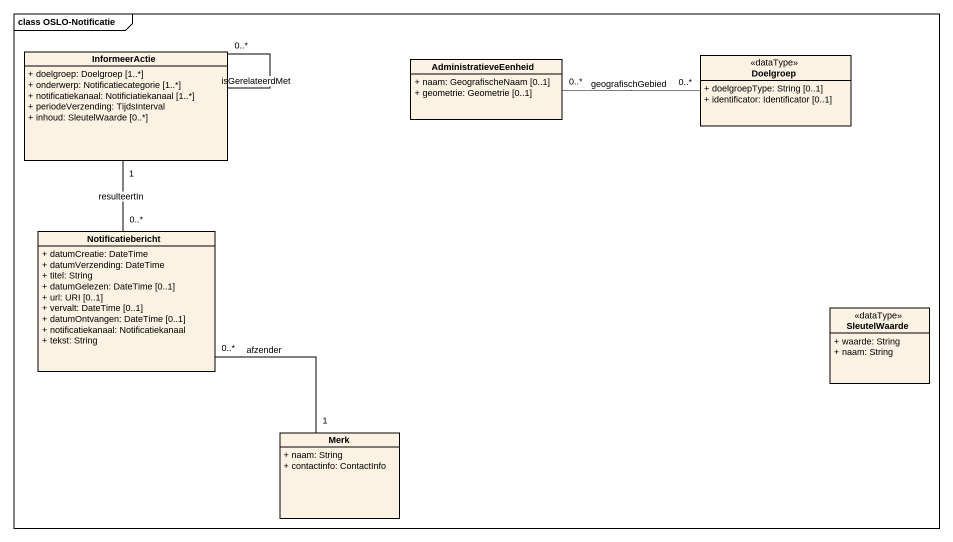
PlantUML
@startuml
mainframe class OSLO-Notificatie
hide circle
hide empty members
skinparam classAttributeIconSize 0
class InformeerActie {
  + doelgroep: Doelgroep [1..*]
  + onderwerp: Notificatiecategorie [1..*]
  + notificatiekanaal: Notificiatiekanaal [1..*]
  + periodeVerzending: TijdsInterval
  + inhoud: SleutelWaarde [0..*]
}
class AdministratieveEenheid {
  + naam: GeografischeNaam [0..1]
  + geometrie: Geometrie [0..1]
}
class Doelgroep <<dataType>> {
  + doelgroepType: String [0..1]
  + identificator: Identificator [0..1]
}
class Notificatiebericht {
  + datumCreatie: DateTime
  + datumVerzending: DateTime
  + titel: String
  + datumGelezen: DateTime [0..1]
  + url: URI [0..1]
  + vervalt: DateTime [0..1]
  + datumOntvangen: DateTime [0..1]
  + notificatiekanaal: Notificatiekanaal
  + tekst: String
}
class SleutelWaarde <<dataType>> {
  + waarde: String
  + naam: String
}
class Merk {
  + naam: String
  + contactinfo: ContactInfo
}
InformeerActie -- "0..*" InformeerActie : isGerelateerdMet
InformeerActie "1" -- "0..*" Notificatiebericht : resulteertIn
Doelgroep "0..*" -left- "0..*" AdministratieveEenheid : geografischGebied
Notificatiebericht "0..*" -- "1" Merk : afzender
@enduml
